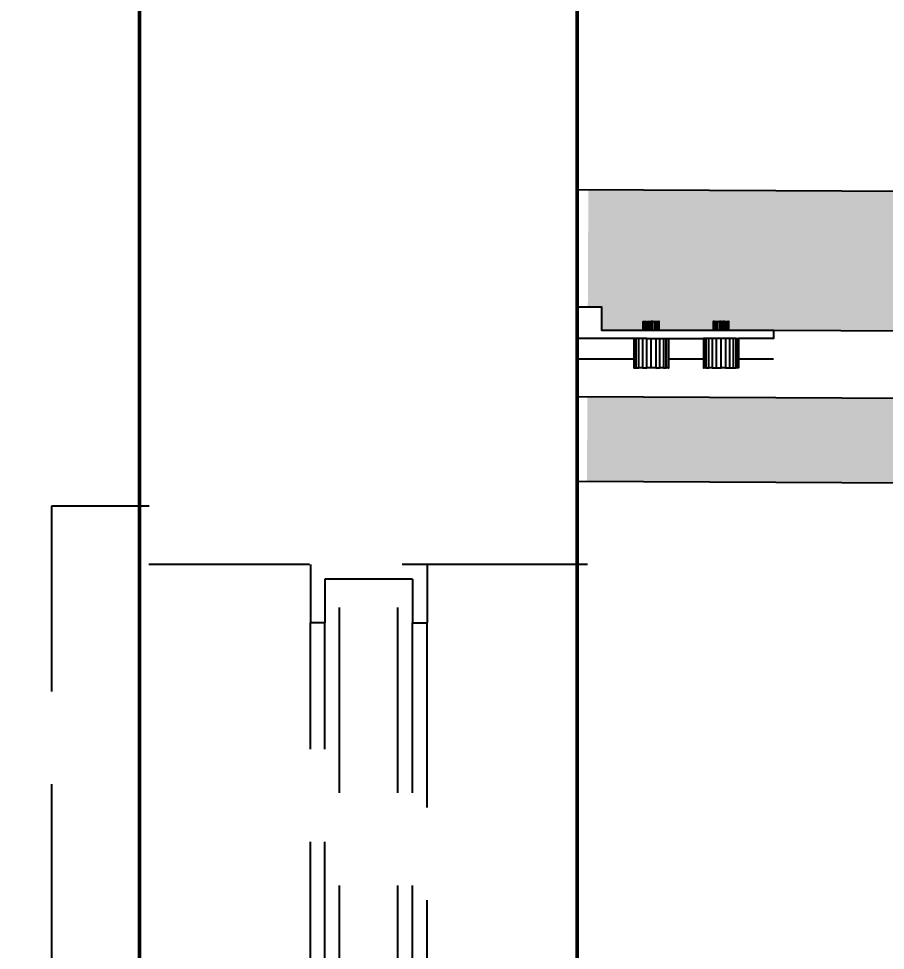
# Model space of a CAD drawing. Header units: millimetres. Extents: x 14929 to 124997, y 1647 to 25134.
# Drawn here: x 15124.59 to 15154.29, y 20413.66 to 20445.6 of the extents above; entities that cross this region are included whole.
import ezdxf

# ---------------------------------------------------------------- set-up
doc = ezdxf.new("R2010")
doc.units = ezdxf.units.MM
doc.linetypes.add('HIDDEN', pattern=[9.525, 6.35, -3.175])
for name, color, linetype in [('Hachuria - Moveis', 1, 'Continuous'), ('Piso', 55, 'Continuous'), ('PN010', 1, 'Continuous'), ('Projeção Janela - Viga', 1, 'HIDDEN')]:
    doc.layers.add(name, color=color, linetype=linetype)
doc.layers.add('Parede Baixa', color=5, linetype='Continuous', lineweight=50)
doc.layers.add('Pisos Externos', color=15, linetype='Continuous', lineweight=9)
doc.styles.add('Valéria', font='romantic.ttf', dxfattribs={"height": 10})
doc.dimstyles.new('Cota - 50', dxfattribs={"dimtxt": 10, "dimasz": 5, "dimexe": 10, "dimexo": 20, "dimgap": 5, "dimtad": 1, "dimtxsty": 'Valéria', "dimblk": 'DOT', "dimcen": 0, "dimclrd": 12, "dimclre": 12, "dimclrt": 2, "dimazin": 2, "dimtfac": 1, "dimtix": 1, "dimtmove": 0, "dimatfit": 3, "dimldrblk": 'DOT', "dimfxl": 1, "dimarcsym": 0})

# ---------------------------------------------------------------- blocks, each defined once
blk = doc.blocks.new('_Dot')
at = {"color": 0, "linetype": 'ByBlock', "lineweight": -2}
blk.add_line((-0.5, 0), (-1, 0), dxfattribs=at)
at = {"color": 0, "linetype": 'ByBlock', "const_width": 0.5}
blk.add_lwpolyline([(-0.25, 0, 1), (0.25, 0, 1)], format="xyb", close=True, dxfattribs=at)
blk = doc.blocks.new('*D722')
at = {"color": 12, "lineweight": -2, "transparency": 16777216}
for p, q in [((15123.725, 20599.407), (15092.194, 20599.407)), ((15102.194, 20354.407), (15102.194, 20594.407)), ((15123.725, 20349.407), (15092.194, 20349.407))]:
    blk.add_line(p, q, dxfattribs=at)
at = {"layer": 'Defpoints', "color": 0, "transparency": 16777216}
for p in [(15102.194, 20599.407), (15143.725, 20599.407), (15143.725, 20349.407)]:
    blk.add_point(p, dxfattribs=at)
at = {"color": 12, "lineweight": -2, "transparency": 16777216, "xscale": 5, "yscale": 5, "zscale": 5}
for p, rotation in [((15102.194, 20599.407), 90), ((15102.194, 20349.407), 270)]:
    blk.add_blockref('_Dot', p, dxfattribs=dict(at, rotation=rotation))
at = {"color": 2, "transparency": 16777216, "insert": (15091.996, 20474.407), "char_height": 10, "attachment_point": 5, "rotation": 90, "style": 'Valéria'}
blk.add_mtext('{\\fRomantic|b1|i0|c2|p2;250}', dxfattribs=at)

msp = doc.modelspace()

# ---------------------------------------------------------------- hatches: boundary and pattern name
at = {"layer": 'Piso'}
h = msp.add_hatch(dxfattribs=at)
h.set_pattern_fill('ANSI37', color=256, scale=13.33333, angle=-45)
h.paths.add_polyline_path([(15143.725, 20429.733), (15303.725, 20428.97), (15302.831, 20406.905), (15301.29, 20406.059), (15301.29, 20400.14), (15298.659, 20400.14), (15291.911, 20399.632), (15291.911, 20398.505), (15263.685, 20398.505), (15263.685, 20411.076), (15233.003, 20411.076), (15233.003, 20380.333), (15263.685, 20380.333), (15263.685, 20392.905), (15291.911, 20392.905), (15291.911, 20391.778), (15295.921, 20391.778), (15298.659, 20391.269), (15301.29, 20391.269), (15301.29, 20385.35), (15301.044, 20384.68), (15302.831, 20384.505), (15303.725, 20349.407), (15143.725, 20349.407)])
h.paths.add_polyline_path([(15303.725, 20599.407), (15303.725, 20438.97), (15143.725, 20439.733), (15143.724, 20469.532), (15144.508, 20469.532), (15144.586, 20468.943), (15145.148, 20468.892), (15147.58, 20468.892), (15147.746, 20468.914), (15147.9, 20468.978), (15148.033, 20469.079), (15148.134, 20469.212), (15148.201, 20469.372), (15148.249, 20470.772), (15150.749, 20470.772), (15150.776, 20470.796), (15150.776, 20473.052), (15153.34, 20473.052), (15153.34, 20452.265), (15205.009, 20452.209), (15209.221, 20452.265), (15215.981, 20455.215), (15218.494, 20458.297), (15221.419, 20462.606), (15223.525, 20469.279), (15223.253, 20484.273), (15220.009, 20490.324), (15218.617, 20493.496), (15212.399, 20497.92), (15207.431, 20498.758), (15194.55, 20499.405), (15153.34, 20499.015), (15153.34, 20478.172), (15150.776, 20478.172), (15150.776, 20480.46), (15150.771, 20480.487), (15150.749, 20480.497), (15148.249, 20480.497), (15148.22, 20480.755), (15148.22, 20481.692), (15148.198, 20481.858), (15148.041, 20482.194), (15147.628, 20482.377), (15145.142, 20482.376), (15144.828, 20482.246), (15144.543, 20482.033), (15144.508, 20481.692), (15143.725, 20481.692), (15143.72, 20520.187), (15149.579, 20520.187), (15149.606, 20504.873), (15149.537, 20504.385), (15149.272, 20503.916), (15149.057, 20503.776), (15148.874, 20503.758), (15148.752, 20503.74), (15148.639, 20503.637), (15148.59, 20503.483), (15148.59, 20503.293), (15148.593, 20503.108), (15148.647, 20502.966), (15148.828, 20502.717), (15149.277, 20502.717), (15149.793, 20502.962), (15150.269, 20503.457), (15150.485, 20503.867), (15150.645, 20504.396), (15150.686, 20521.668), (15150.262, 20522.71), (15149.579, 20523.107), (15149.579, 20525.307), (15144.532, 20528.301), (15197.318, 20528.614), (15197.185, 20599.48), (15199.222, 20599.407), (15199.222, 20597.048), (15209.222, 20597.048), (15209.222, 20601.992), (15291.224, 20601.992), (15291.224, 20598.992), (15288.224, 20598.992), (15288.224, 20526.492), (15284.724, 20526.492), (15284.724, 20527.992), (15284.606, 20528.877), (15284.314, 20529.014), (15281.724, 20528.992), (15280.577, 20527.846), (15280.224, 20526.992), (15279.696, 20526.988), (15279.634, 20523.861), (15279.766, 20523.536), (15281.472, 20521.257), (15284.131, 20521.257), (15284.996, 20521.961), (15284.724, 20523.992), (15288.224, 20523.992), (15288.224, 20519.992), (15291.224, 20519.992), (15291.224, 20523.992), (15294.724, 20523.992), (15294.724, 20522.492), (15294.724, 20522.461), (15294.674, 20522.272), (15294.901, 20521.646), (15295.383, 20521.46), (15297.724, 20521.492), (15298.87, 20522.638), (15299.224, 20523.492), (15299.566, 20523.492), (15299.783, 20523.75), (15299.786, 20526.759), (15299.549, 20526.992), (15299.224, 20526.992), (15298.87, 20527.846), (15297.724, 20528.992), (15294.915, 20529.018), (15294.497, 20528.346), (15294.724, 20526.492), (15291.224, 20526.492), (15291.224, 20596.992), (15301.224, 20596.992)])
at = {"layer": 'Pisos Externos'}
h = msp.add_hatch(dxfattribs=at)
h.set_pattern_fill('AR-SAND', color=256, scale=0.05, angle=45)
h.set_pattern_definition([(82.5, (-33481.453, 12560.3284), (-1.78690674, 1.673767446), [0, -1.9304, 0, -2.159, 0, -2.06375]), (52.5, (-33481.453, 12560.3284), (-0.94505464, 4.12366426), [0, -1.0414, 0, -1.7399, 0, -0.66675]), (12.5, (-33482.5575, 12559.2238), (2.79149913, 2.80166156), [0, -0.635, 0, -2.286, 0, -2.9845]), (2.5, (-33482.5575, 12559.2238), (1.91140555, 3.4877539), [0, -0.3175, 0, -1.4986, 0, -1.7145])])
h.paths.add_polyline_path([(15299.09, 20433.672), (15296.088, 20433.686), (15296.083, 20429.006), (15299.09, 20428.992)])
h.paths.add_polyline_path([(15296.083, 20433.687), (15296.09, 20435.186), (15229.091, 20435.506), (15229.086, 20434.549), (15229.075, 20432.226), (15144.076, 20432.631), (15144.062, 20429.731), (15296.083, 20429.006)])
h.paths.add_polyline_path([(15296.1, 20439.007), (15144.11, 20439.731), (15144.091, 20435.724), (15144.559, 20435.724), (15144.559, 20434.924), (15145.993, 20434.924), (15145.993, 20435.217), (15146.533, 20435.217), (15146.533, 20434.924), (15148.387, 20434.924), (15148.387, 20435.217), (15148.927, 20435.217), (15148.927, 20434.924), (15229.086, 20434.549), (15229.091, 20435.506), (15219.091, 20435.554), (15219.101, 20437.553), (15296.1, 20437.186)])
h.paths.add_polyline_path([(15304.108, 20438.968), (15299.108, 20438.992), (15299.107, 20438.672), (15299.1, 20437.172), (15304.1, 20437.148)])
h.paths.add_polyline_path([(15299.108, 20438.992), (15296.123, 20439.006), (15296.123, 20438.686), (15299.107, 20438.672)])
h.paths.add_polyline_path([(15303.725, 20428.97), (15303.725, 20435.15), (15299.09, 20435.172), (15299.09, 20428.992)])

# ---------------------------------------------------------------- linework, layer by layer
at = {"layer": 'Hachuria - Moveis'}
for p, q in [((15148.48, 20435.217), (15148.538, 20435.217)), ((15148.657, 20435.217), (15148.716, 20435.217)), ((15148.776, 20435.217), (15148.834, 20435.217)), ((15146.489, 20434.924), (15146.522, 20434.924)), ((15148.883, 20434.924), (15148.916, 20434.924)), ((15145.964, 20434.63), (15145.84, 20434.63)), ((15148.079, 20434.63), (15148.059, 20434.63)), ((15148.358, 20434.63), (15148.234, 20434.63)), ((15148.812, 20434.63), (15148.657, 20434.63)), ((15149.175, 20434.63), (15149.08, 20434.63)), ((15145.665, 20433.927), (15143.725, 20433.927)), ((15145.745, 20433.927), (15145.685, 20433.927)), ((15146.263, 20433.633), (15146.108, 20433.633)), ((15146.686, 20433.633), (15146.562, 20433.633)), ((15146.841, 20433.633), (15146.781, 20433.633))]:
    msp.add_line(p, q, dxfattribs=at)
for points in [[(15143.725, 20435.724), (15144.559, 20435.724), (15144.559, 20434.924), (15145.993, 20434.924), (15146.005, 20434.924)], [(15145.993, 20434.924), (15145.993, 20435.217), (15146.005, 20435.217), (15146.038, 20435.217), (15146.038, 20434.924)], [(15146.005, 20435.217), (15146.005, 20434.924), (15146.038, 20434.924), (15146.086, 20434.924), (15146.144, 20434.924), (15146.204, 20434.924), (15146.263, 20434.924), (15146.322, 20434.924), (15146.322, 20435.217), (15146.263, 20435.217)], [(15146.038, 20435.217), (15146.086, 20435.217), (15146.086, 20434.924)], [(15146.144, 20434.924), (15146.144, 20435.217), (15146.204, 20435.217), (15146.204, 20434.924)], [(15146.204, 20435.217), (15146.263, 20435.217), (15146.263, 20434.924)], [(15146.322, 20434.924), (15146.382, 20434.924), (15146.44, 20434.924), (15146.489, 20434.924), (15146.489, 20435.217)], [(15146.322, 20435.217), (15146.382, 20435.217), (15146.382, 20434.924)], [(15146.382, 20435.217), (15146.44, 20435.217), (15146.44, 20434.924)], [(15146.44, 20435.217), (15146.489, 20435.217), (15146.522, 20435.217), (15146.522, 20434.924), (15146.533, 20434.924), (15148.387, 20434.924), (15148.399, 20434.924), (15148.432, 20434.924), (15148.432, 20435.217), (15148.399, 20435.217), (15148.399, 20434.924)], [(15146.533, 20434.924), (15146.533, 20435.217), (15146.522, 20435.217)], [(15148.399, 20435.217), (15148.387, 20435.217), (15148.387, 20434.924)], [(15148.432, 20434.924), (15148.48, 20434.924), (15148.538, 20434.924), (15148.598, 20434.924), (15148.657, 20434.924), (15148.657, 20435.217), (15148.598, 20435.217)], [(15148.432, 20435.217), (15148.48, 20435.217), (15148.48, 20434.924)], [(15148.538, 20434.924), (15148.538, 20435.217), (15148.598, 20435.217), (15148.598, 20434.924)], [(15148.657, 20434.924), (15148.716, 20434.924), (15148.776, 20434.924), (15148.834, 20434.924), (15148.834, 20435.217), (15148.883, 20435.217)], [(15148.776, 20434.924), (15148.776, 20435.217), (15148.716, 20435.217), (15148.716, 20434.924)], [(15148.834, 20434.924), (15148.883, 20434.924), (15148.883, 20435.217), (15148.916, 20435.217)], [(15148.883, 20434.924), (15150.453, 20434.924), (15150.453, 20434.63), (15149.256, 20434.63), (15149.256, 20433.927), (15149.256, 20433.633), (15149.235, 20433.633)], [(15145.665, 20434.63), (15145.665, 20433.927), (15145.665, 20433.633), (15145.685, 20433.633), (15145.685, 20433.927), (15145.685, 20434.63), (15145.665, 20434.63), (15143.725, 20434.63)], [(15145.685, 20433.633), (15145.745, 20433.633), (15145.745, 20433.927), (15145.745, 20434.63), (15145.685, 20434.63)], [(15145.745, 20433.633), (15145.84, 20433.633), (15145.84, 20434.63), (15145.745, 20434.63)], [(15146.108, 20434.63), (15145.964, 20434.63), (15145.964, 20433.633), (15145.84, 20433.633)], [(15145.964, 20433.633), (15146.108, 20433.633), (15146.108, 20434.63), (15146.263, 20434.63), (15146.418, 20434.63), (15146.562, 20434.63), (15146.686, 20434.63), (15146.781, 20434.63), (15146.841, 20434.63), (15146.841, 20433.927), (15146.841, 20433.633), (15146.862, 20433.633), (15146.862, 20433.927), (15146.862, 20434.63), (15148.059, 20434.63), (15148.059, 20433.927), (15148.059, 20433.633), (15148.079, 20433.633), (15148.079, 20433.927)], [(15146.418, 20433.633), (15146.263, 20433.633), (15146.263, 20434.63)], [(15146.418, 20434.63), (15146.418, 20433.633), (15146.562, 20433.633), (15146.562, 20434.63)], [(15146.686, 20434.63), (15146.686, 20433.633), (15146.781, 20433.633), (15146.781, 20434.63)], [(15148.139, 20434.63), (15148.079, 20434.63), (15148.079, 20433.927), (15148.059, 20433.927), (15146.862, 20433.927), (15146.841, 20433.927)], [(15148.139, 20433.633), (15148.234, 20433.633), (15148.234, 20434.63), (15148.139, 20434.63), (15148.139, 20433.633), (15148.079, 20433.633)], [(15148.358, 20433.633), (15148.502, 20433.633), (15148.502, 20434.63), (15148.358, 20434.63), (15148.358, 20433.633), (15148.234, 20433.633)], [(15148.502, 20433.633), (15148.657, 20433.633), (15148.657, 20434.63), (15148.502, 20434.63)], [(15148.812, 20433.633), (15148.956, 20433.633), (15148.956, 20434.63), (15148.812, 20434.63), (15148.812, 20433.633), (15148.657, 20433.633)], [(15148.956, 20433.633), (15149.08, 20433.633), (15149.08, 20434.63), (15148.956, 20434.63)], [(15149.08, 20433.633), (15149.175, 20433.633), (15149.175, 20434.63), (15149.235, 20434.63), (15149.235, 20433.927)], [(15150.453, 20433.927), (15149.256, 20433.927), (15149.235, 20433.927), (15149.235, 20433.633), (15149.175, 20433.633)]]:
    msp.add_lwpolyline(points, dxfattribs=at)
msp.add_lwpolyline([(15148.916, 20435.217), (15148.916, 20434.924), (15148.927, 20434.924), (15148.927, 20435.217)], close=True, dxfattribs=at)
at = {"layer": 'Parede Baixa'}
for p, q in [((15128.725, 20754.407), (15128.725, 19834.407)), ((15143.725, 20599.407), (15143.725, 20349.407))]:
    msp.add_line(p, q, dxfattribs=at)
at = {"layer": 'Piso'}
for p, q in [((15303.725, 20438.97, 9825), (15143.725, 20439.733, 9825)), ((15303.725, 20428.97, 9825), (15143.725, 20429.733, 9825))]:
    msp.add_line(p, q, dxfattribs=at)
at = {"layer": 'PN010'}
for p, q in [((15150.453, 20434.924), (15229.086, 20434.549)), ((15229.075, 20432.226), (15143.725, 20432.633))]:
    msp.add_line(p, q, dxfattribs=at)
at = {"layer": 'Projeção Janela - Viga'}
for p, q in [((15129.061, 20428.885), (15125.715, 20428.885)), ((15125.715, 20428.885), (15125.715, 20349.887)), ((15144.082, 20426.885), (15129.051, 20426.885)), ((15134.583, 20426.885), (15134.583, 20424.885)), ((15138.583, 20426.885), (15138.583, 20424.885)), ((15138.083, 20426.385), (15135.083, 20426.385)), ((15135.083, 20426.385), (15135.083, 20424.885)), ((15135.583, 20352.385), (15135.583, 20426.385)), ((15137.583, 20352.385), (15137.583, 20426.385)), ((15138.083, 20426.385), (15138.083, 20424.885)), ((15135.083, 20424.885), (15134.583, 20424.885)), ((15134.583, 20353.885), (15134.583, 20424.885)), ((15135.083, 20353.885), (15135.083, 20424.885)), ((15138.083, 20424.885), (15138.583, 20424.885)), ((15138.083, 20352.385), (15138.083, 20424.885)), ((15138.583, 20351.885), (15138.583, 20424.885))]:
    msp.add_line(p, q, dxfattribs=at)

# ---------------------------------------------------------------- dimensions: what is measured, and where the dimension line sits
dim = msp.add_linear_dim(base=(15102.194, 20599.407), p1=(15143.725, 20349.407), p2=(15143.725, 20599.407), angle=90, text='{\\fRomantic|b1|i0|c2|p2;<>}', dimstyle='Cota - 50', override={"dimtmove": 1})
dim.commit()
dim.dimension.update_dxf_attribs({"geometry": '*D722', "text_midpoint": (15091.996, 20474.407)})

doc.saveas('drawing.dxf')
